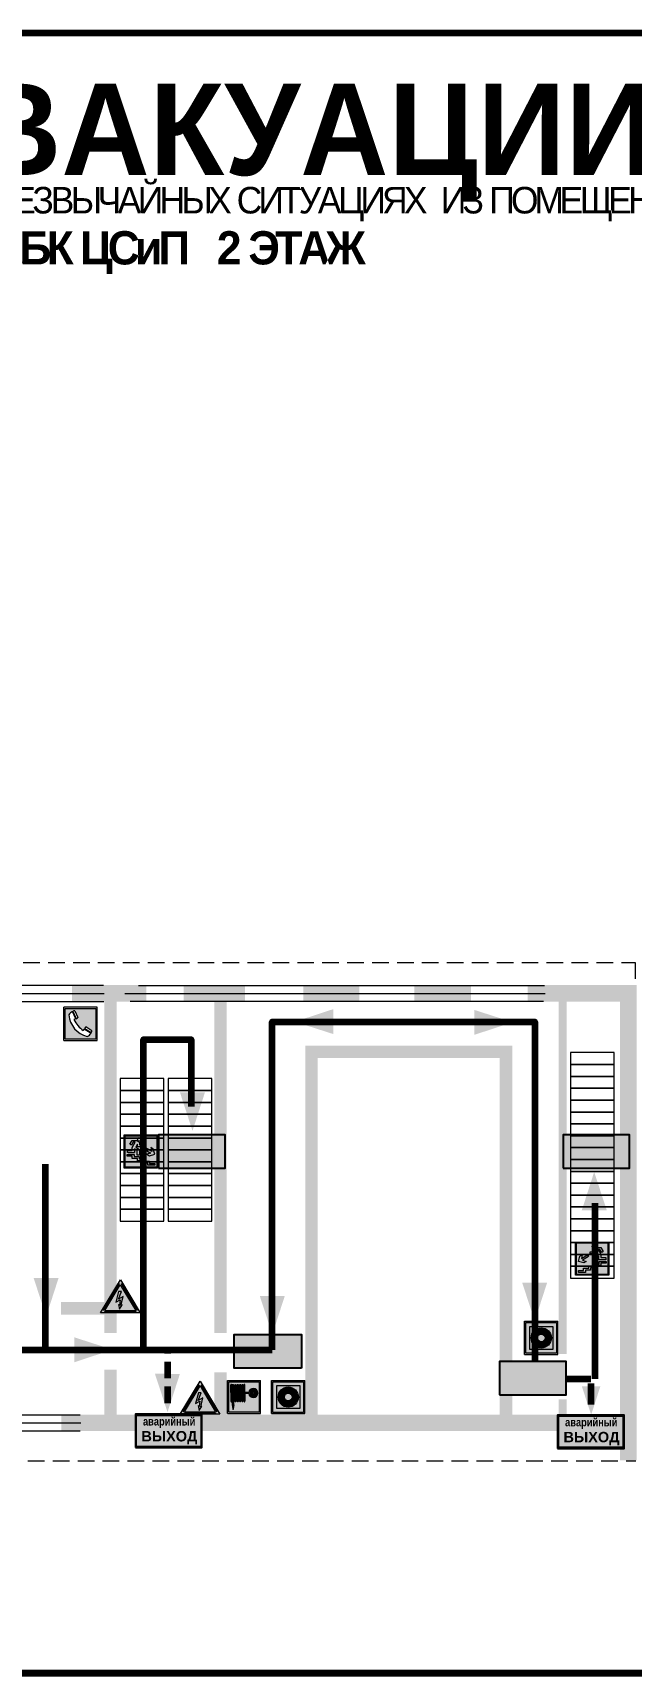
# Model space of a CAD drawing. Header units: millimetres. Extents: x 13114 to 67229, y 22859 to 38520.
# Drawn here: x 37991.9 to 38135.9, y 25874 to 26269 of the extents above; entities that cross this region are included whole.
import ezdxf

# ---------------------------------------------------------------- set-up
doc = ezdxf.new("R2010")
doc.units = ezdxf.units.MM
doc.linetypes.add('{ Wide Dash }', pattern=[12, 4, -2, 4, -2])
doc.layers.add('План_Штампы', color=7, linetype='Continuous')
doc.styles.add('обычный', font='arial.ttf')

# ---------------------------------------------------------------- blocks, each defined once
blk = doc.blocks.new('A$C41C009D9')
at = {"true_color": 0xffffff}
blk.add_hatch(color=7, dxfattribs=at).paths.add_polyline_path([(0, 8), (-16, 8), (-16, 0), (0, 0)])
h = blk.add_hatch(color=126)
h.dxf.hatch_style = 1
h.paths.add_polyline_path([(-15.8, 7.8), (-15.8, 0.2), (-0.2, 0.2), (-0.2, 7.8)])
at = {"color": 126}
for points in [[(-16, 0), (0, 0), (0, 8), (-16, 8)], [(-16, 0), (0, 0), (0, 8), (-16, 8)], [(-15.8, 7.8), (-0.2, 7.8), (-0.2, 0.2), (-15.8, 0.2)]]:
    blk.add_lwpolyline(points, close=True, dxfattribs=at)
at = {"color": 7, "true_color": 0xffffff, "insert": (-15.8, 7.3), "char_height": 2.5, "width": 15.5999, "attachment_point": 1, "style": 'обычный'}
blk.add_mtext('\\pi1.6133;{\\fArial|b1|i0|c204|p34;\\H0.8x;\\W0.8;аварийный\\H1.25x;\\W1;\\P\\pi1.2327;ВЫХОД}', dxfattribs=at)
blk = doc.blocks.new('A$C7B4425F7')
at = {"true_color": 0xffffff}
blk.add_hatch(color=7, dxfattribs=at).paths.add_polyline_path([(0, 0), (-16, 0), (-16, -8), (0, -8)])
h = blk.add_hatch(color=126)
h.paths.add_polyline_path([(-0.2, -0.2), (-15.8, -0.2), (-15.8, -7.8), (-0.2, -7.8)])
h.paths.add_polyline_path([(-11.76, -2.03), (-11.76, -3.66), (-11.17, -3.66, -0.568275), (-11.17, -6.18), (-12.58, -6.18), (-12.58, -2.03)], flags=16)
h.paths.add_polyline_path([(-13.33, -4.12, -0.495768), (-13.59, -6.18), (-15.03, -6.18), (-15.03, -2.03), (-13.59, -2.03, -0.487973)], flags=16)
h.paths.add_polyline_path([(-10.25, -2.03), (-9.48, -2.03), (-9.48, -6.18), (-10.25, -6.18)], flags=16)
h.paths.add_polyline_path([(-13.84, -3.69), (-14.24, -3.69), (-14.24, -3.03), (-13.9, -3.03, -0.692621)], flags=0)
h.paths.add_polyline_path([(-9.15, -2.03), (-8.4, -2.03), (-8.04, -3.07), (-7.68, -2.03), (-6.93, -2.03), (-7.64, -4.1), (-6.93, -6.18), (-7.68, -6.18), (-8.04, -5.14), (-8.4, -6.18), (-9.15, -6.18), (-8.44, -4.1)], flags=16)
h.paths.add_polyline_path([(-11.76, -4.46), (-11.42, -4.46, -0.692621), (-11.36, -5.12), (-11.76, -5.12)], flags=0)
h.paths.add_polyline_path([(-13.9, -5.2), (-14.24, -5.2), (-14.24, -4.55), (-13.84, -4.55, -0.708038)], flags=0)
edge = h.paths.add_edge_path(flags=16)
edge.add_ellipse((-5.51, -4.08), major_axis=(0, 2.05), ratio=0.586184, start_angle=0, end_angle=360)
edge = h.paths.add_edge_path(flags=0)
edge.add_ellipse((-5.51, -4.08), major_axis=(0, 1.14), ratio=0.454828, start_angle=0, end_angle=360)
h.paths.add_polyline_path([(-4.13, -4.96, 0.377264), (-3.48, -4.52, 0.0555), (-3.16, -2.03), (-1.66, -2.03), (-1.66, -4.96), (-0.96, -4.96), (-0.96, -7.01), (-1.75, -7.01), (-1.75, -6.18), (-3.3, -6.18), (-3.3, -7.02), (-4.13, -7.02)], flags=16)
h.paths.add_polyline_path([(-2.73, -2.91), (-2.28, -2.91), (-2.28, -4.96), (-3.05, -4.96, 0.079136)], flags=0)
at = {"color": 126}
blk.add_lwpolyline([(-16, -8), (0, -8), (0, 0), (-16, 0)], close=True, dxfattribs=at)
blk = doc.blocks.new('вниз')
at = {"lineweight": 0, "true_color": 0xffffff}
h = blk.add_hatch(color=7, dxfattribs=at)
h.dxf.hatch_style = 1
h.paths.add_polyline_path([(40994.51, -4472.22), (40986.51, -4472.22), (40986.51, -4480.22), (40994.51, -4480.22)])
h.paths.add_polyline_path([(40994.31, -4472.42), (40994.31, -4480.01), (40986.71, -4480.01), (40986.71, -4472.42)], flags=16)
h.paths.add_polyline_path([(40988.43, -4473.53), (40989.43, -4473.53), (40990.19, -4473.96), (40990.19, -4474.6), (40991, -4474.6), (40991, -4475.06), (40989.73, -4475.06), (40989.73, -4474.46), (40989.3, -4475.18), (40990.17, -4475.7), (40990.17, -4477.11), (40989.63, -4477.11), (40989.63, -4476.01), (40988.94, -4475.59), (40988.94, -4476.46), (40988.94, -4476.46), (40987.47, -4476.46), (40987.26, -4476.46), (40987.26, -4475.92), (40988.4, -4475.92), (40988.4, -4475.2), (40989.1, -4473.99), (40988.66, -4473.99), (40988.24, -4474.7), (40987.86, -4474.47), (40988.41, -4473.56)], flags=0)
h.paths.add_polyline_path([(40990.55, -4473.29, -1), (40989.69, -4473.29, -1)], flags=0)
h.paths.add_polyline_path([(40988.85, -4476.89), (40988.85, -4477.43), (40990.1, -4477.43), (40990.1, -4477.99), (40991.34, -4477.99), (40991.34, -4478.54), (40992.59, -4478.54), (40992.59, -4479.09), (40993.83, -4479.09), (40993.83, -4479.52), (40992.17, -4479.52), (40992.17, -4478.97), (40990.91, -4478.97), (40990.91, -4478.41), (40989.68, -4478.41), (40989.68, -4477.86), (40988.43, -4477.86), (40988.43, -4477.31), (40987.6, -4477.31), (40987.18, -4477.31), (40987.18, -4476.89)], flags=0)
h.paths.add_polyline_path([(40991.61, -4475.33), (40993.12, -4476.2), (40992.9, -4475.27), (40993.48, -4475.6), (40993.83, -4476.88), (40992.56, -4477.22), (40991.97, -4476.88), (40992.9, -4476.61), (40991.38, -4475.74), (40991.58, -4475.39)], flags=0)
h.paths.add_polyline_path([(40990.19, -4473.96), (40989.43, -4473.53), (40988.43, -4473.53), (40988.41, -4473.56), (40987.86, -4474.47), (40988.24, -4474.7), (40988.66, -4473.99), (40989.1, -4473.99), (40988.4, -4475.2), (40988.4, -4475.92), (40987.26, -4475.92), (40987.26, -4476.46), (40987.47, -4476.46), (40988.94, -4476.46), (40988.94, -4476.27), (40988.94, -4475.59), (40989.63, -4476.01), (40989.63, -4477.11), (40990.17, -4477.11), (40990.17, -4475.7), (40989.3, -4475.18), (40989.73, -4474.46), (40989.73, -4475.06), (40991, -4475.06), (40991, -4474.6), (40990.19, -4474.6)], flags=0)
h.paths.add_polyline_path([(40990.55, -4473.29, 1), (40989.69, -4473.29, 1)], flags=0)
h.paths.add_polyline_path([(40991.61, -4475.33), (40991.58, -4475.39), (40991.38, -4475.74), (40992.9, -4476.61), (40991.97, -4476.88), (40992.56, -4477.22), (40993.83, -4476.88), (40993.48, -4475.6), (40992.9, -4475.27), (40993.12, -4476.2)], flags=0)
h.paths.add_polyline_path([(40990.1, -4477.43), (40988.85, -4477.43), (40988.85, -4476.89), (40987.18, -4476.89), (40987.18, -4477.31), (40987.6, -4477.31), (40988.43, -4477.31), (40988.43, -4477.86), (40989.68, -4477.86), (40989.68, -4478.41), (40990.91, -4478.41), (40990.91, -4478.97), (40992.17, -4478.97), (40992.17, -4479.52), (40993.83, -4479.52), (40993.83, -4479.09), (40992.59, -4479.09), (40992.59, -4478.54), (40991.34, -4478.54), (40991.34, -4477.99), (40990.1, -4477.99)], flags=0)
at = {"lineweight": 0}
h = blk.add_hatch(color=126, dxfattribs=at)
h.dxf.hatch_style = 1
h.paths.add_polyline_path([(40994.31, -4472.42), (40986.71, -4472.42), (40986.71, -4480.01), (40994.31, -4480.01)])
h.paths.add_polyline_path([(40988.43, -4473.53), (40989.43, -4473.53), (40990.19, -4473.96), (40990.19, -4474.6), (40991, -4474.6), (40991, -4475.06), (40989.73, -4475.06), (40989.73, -4474.46), (40989.3, -4475.18), (40990.17, -4475.7), (40990.17, -4477.11), (40989.63, -4477.11), (40989.63, -4476.01), (40988.94, -4475.59), (40988.94, -4476.46), (40988.94, -4476.46), (40987.47, -4476.46), (40987.26, -4476.46), (40987.26, -4475.92), (40988.4, -4475.92), (40988.4, -4475.2), (40989.1, -4473.99), (40988.66, -4473.99), (40988.24, -4474.7), (40987.86, -4474.47), (40988.41, -4473.56)], flags=16)
h.paths.add_polyline_path([(40990.55, -4473.29, -1), (40989.69, -4473.29, -1)], flags=16)
h.paths.add_polyline_path([(40988.85, -4476.89), (40988.85, -4477.43), (40990.1, -4477.43), (40990.1, -4477.99), (40991.34, -4477.99), (40991.34, -4478.54), (40992.59, -4478.54), (40992.59, -4479.09), (40993.83, -4479.09), (40993.83, -4479.52), (40992.17, -4479.52), (40992.17, -4478.97), (40990.91, -4478.97), (40990.91, -4478.41), (40989.68, -4478.41), (40989.68, -4477.86), (40988.43, -4477.86), (40988.43, -4477.31), (40987.6, -4477.31), (40987.18, -4477.31), (40987.18, -4476.89)], flags=16)
h.paths.add_polyline_path([(40991.61, -4475.33), (40993.12, -4476.2), (40992.9, -4475.27), (40993.48, -4475.6), (40993.83, -4476.88), (40992.56, -4477.22), (40991.97, -4476.88), (40992.9, -4476.61), (40991.38, -4475.74), (40991.58, -4475.39)], flags=16)
at = {"lineweight": 0, "true_color": 0xffffff}
h = blk.add_hatch(color=7, dxfattribs=at)
h.dxf.hatch_style = 1
h.paths.add_polyline_path([(40989.73, -4474.46), (40989.73, -4475.06), (40991, -4475.06), (40991, -4474.6), (40990.19, -4474.6), (40990.19, -4473.96), (40989.43, -4473.53), (40988.43, -4473.53), (40988.41, -4473.56), (40987.86, -4474.47), (40988.24, -4474.7), (40988.66, -4473.99), (40989.1, -4473.99), (40988.4, -4475.2), (40988.4, -4475.92), (40987.26, -4475.92), (40987.26, -4476.46), (40987.47, -4476.46), (40988.94, -4476.46), (40988.94, -4475.59), (40989.63, -4476.01), (40989.63, -4477.11), (40990.17, -4477.11), (40990.17, -4475.7), (40989.3, -4475.18)])
h.paths.add_polyline_path([(40989.69, -4473.29, 1), (40990.55, -4473.29, 1)])
h.paths.add_polyline_path([(40991.61, -4475.33), (40991.58, -4475.39), (40991.38, -4475.74), (40992.9, -4476.61), (40991.97, -4476.88), (40992.56, -4477.22), (40993.83, -4476.88), (40993.48, -4475.6), (40992.9, -4475.27), (40993.12, -4476.2)])
h.paths.add_polyline_path([(40990.1, -4477.43), (40988.85, -4477.43), (40988.85, -4476.89), (40987.18, -4476.89), (40987.18, -4477.31), (40987.6, -4477.31), (40988.43, -4477.31), (40988.43, -4477.86), (40989.68, -4477.86), (40989.68, -4478.41), (40990.91, -4478.41), (40990.91, -4478.97), (40992.17, -4478.97), (40992.17, -4479.52), (40993.83, -4479.52), (40993.83, -4479.09), (40992.59, -4479.09), (40992.59, -4478.54), (40991.34, -4478.54), (40991.34, -4477.99), (40990.1, -4477.99)])
at = {"color": 126, "lineweight": 0}
for points in [[(40986.51, -4472.22), (40994.51, -4472.22), (40994.51, -4480.22), (40986.51, -4480.22)], [(40986.71, -4472.42), (40994.31, -4472.42), (40994.31, -4480.01), (40986.71, -4480.01)]]:
    blk.add_lwpolyline(points, close=True, dxfattribs=at)
for points in [[(40987.47, -4476.46), (40987.26, -4476.46), (40987.26, -4475.92), (40988.4, -4475.92), (40988.4, -4475.2), (40989.1, -4473.99), (40988.66, -4473.99), (40988.24, -4474.7), (40987.86, -4474.47), (40988.41, -4473.56), (40988.43, -4473.53), (40989.43, -4473.53), (40990.19, -4473.96), (40990.19, -4474.6), (40991, -4474.6), (40991, -4475.06), (40989.73, -4475.06), (40989.73, -4474.46), (40989.3, -4475.18), (40990.17, -4475.7), (40990.17, -4477.11), (40989.63, -4477.11), (40989.63, -4476.01), (40988.94, -4475.59), (40988.94, -4476.46)], [(40991.58, -4475.39), (40991.38, -4475.74), (40992.9, -4476.61), (40991.97, -4476.88), (40992.56, -4477.22), (40993.83, -4476.88), (40993.48, -4475.6), (40992.9, -4475.27), (40993.12, -4476.2), (40991.61, -4475.33), (40991.58, -4475.39)], [(40987.6, -4477.31), (40987.18, -4477.31), (40987.18, -4476.89), (40988.85, -4476.89), (40988.85, -4477.43), (40990.1, -4477.43), (40990.1, -4477.99), (40991.34, -4477.99), (40991.34, -4478.54), (40992.59, -4478.54), (40992.59, -4479.09), (40993.83, -4479.09), (40993.83, -4479.52), (40992.17, -4479.52), (40992.17, -4478.97), (40990.91, -4478.97), (40990.91, -4478.41), (40989.68, -4478.41), (40989.68, -4477.86), (40988.43, -4477.86), (40988.43, -4477.31), (40987.6, -4477.31)], [(40987.47, -4476.46), (40988.94, -4476.46), (40988.94, -4476.27)]]:
    blk.add_lwpolyline(points, dxfattribs=at)
blk.add_circle((40990.12, -4473.29), 0.432, dxfattribs=at)
blk = doc.blocks.new('вниз 3')
at = {"lineweight": 0, "true_color": 0xffffff}
h = blk.add_hatch(color=7, dxfattribs=at)
h.dxf.hatch_style = 1
h.paths.add_polyline_path([(40997.5, -4475.69), (40997.25, -4475.28), (40995.76, -4476.15), (40995.97, -4475.23), (40995.39, -4475.56), (40995.05, -4476.83), (40996.33, -4477.17), (40996.91, -4476.83), (40996, -4476.55)], flags=0)
h.paths.add_polyline_path([(40999.81, -4473.95), (41000.22, -4473.95), (41000.64, -4474.67), (41001.03, -4474.43), (41000.46, -4473.49), (41000.42, -4473.49), (40999.43, -4473.49), (40998.68, -4473.92), (40998.68, -4474.57), (40997.88, -4474.57), (40997.88, -4475), (40999.14, -4475), (40999.14, -4474.43), (40999.14, -4474.38), (40999.59, -4475.15), (40998.72, -4475.67), (40998.72, -4477.06), (40999.24, -4477.06), (40999.24, -4475.96), (40999.95, -4475.56), (40999.95, -4476.43), (41001.61, -4476.43), (41001.61, -4475.88), (41000.47, -4475.88), (41000.47, -4475.12)], flags=0)
h.paths.add_polyline_path([(40999.2, -4473.24, 1), (40998.35, -4473.24, 1)], flags=0)
h.paths.add_polyline_path([(41000.46, -4477.26), (41001.69, -4477.26), (41001.69, -4476.84), (41000.03, -4476.84), (41000.03, -4477.39), (40998.78, -4477.39), (40998.78, -4477.95), (40997.53, -4477.95), (40997.53, -4478.5), (40996.29, -4478.5), (40996.29, -4479.06), (40995.05, -4479.06), (40995.05, -4479.48), (40995.29, -4479.48), (40996.72, -4479.48), (40996.72, -4478.92), (40997.97, -4478.92), (40997.97, -4478.36), (40999.2, -4478.36), (40999.2, -4477.81), (41000.46, -4477.81)], flags=0)
h.paths.add_polyline_path([(41002.37, -4472.17), (40994.37, -4472.17), (40994.37, -4480.17), (41002.37, -4480.17)])
h.paths.add_polyline_path([(41002.16, -4479.96), (40994.57, -4479.96), (40994.57, -4472.37), (41002.16, -4472.37)], flags=16)
h.paths.add_polyline_path([(41001.61, -4475.88), (41001.61, -4476.43), (40999.95, -4476.43), (40999.95, -4475.56), (40999.24, -4475.96), (40999.24, -4477.06), (40998.72, -4477.06), (40998.72, -4475.67), (40999.59, -4475.15), (40999.14, -4474.38), (40999.14, -4474.43), (40999.14, -4475), (40997.88, -4475), (40997.88, -4474.57), (40998.68, -4474.57), (40998.68, -4473.92), (40999.43, -4473.49), (41000.42, -4473.49), (41000.46, -4473.49), (41001.03, -4474.43), (41000.64, -4474.67), (41000.22, -4473.95), (40999.81, -4473.95), (41000.47, -4475.12), (41000.47, -4475.88)], flags=0)
h.paths.add_polyline_path([(41001.69, -4476.84), (41001.69, -4477.26), (41000.46, -4477.26), (41000.46, -4477.81), (40999.2, -4477.81), (40999.2, -4478.36), (40997.97, -4478.36), (40997.97, -4478.92), (40996.72, -4478.92), (40996.72, -4479.48), (40995.05, -4479.48), (40995.05, -4479.06), (40996.29, -4479.06), (40996.29, -4478.5), (40997.53, -4478.5), (40997.53, -4477.95), (40998.78, -4477.95), (40998.78, -4477.39), (41000.03, -4477.39), (41000.03, -4476.84)], flags=0)
h.paths.add_polyline_path([(40998.35, -4473.24, -1), (40999.2, -4473.24, -1)], flags=0)
h.paths.add_polyline_path([(40997.5, -4475.69), (40996, -4476.55), (40996.91, -4476.83), (40996.33, -4477.17), (40995.05, -4476.83), (40995.39, -4475.56), (40995.97, -4475.23), (40995.76, -4476.15), (40997.25, -4475.28)], flags=0)
at = {"lineweight": 0}
h = blk.add_hatch(color=126, dxfattribs=at)
h.dxf.hatch_style = 1
h.paths.add_polyline_path([(41002.16, -4472.37), (40994.57, -4472.37), (40994.57, -4479.96), (41002.16, -4479.96)])
h.paths.add_polyline_path([(40995.97, -4475.23), (40995.76, -4476.15), (40997.25, -4475.28), (40997.5, -4475.69), (40996, -4476.55), (40996.91, -4476.83), (40996.33, -4477.17), (40995.05, -4476.83), (40995.39, -4475.56)], flags=16)
h.paths.add_polyline_path([(40997.88, -4474.57), (40998.68, -4474.57), (40998.68, -4473.92), (40999.43, -4473.49), (41000.42, -4473.49), (41000.46, -4473.49), (41001.03, -4474.43), (41000.64, -4474.67), (41000.22, -4473.95), (40999.81, -4473.95), (41000.47, -4475.12), (41000.47, -4475.88), (41001.61, -4475.88), (41001.61, -4476.43), (40999.95, -4476.43), (40999.95, -4475.56), (40999.24, -4475.96), (40999.24, -4477.06), (40998.72, -4477.06), (40998.72, -4475.67), (40999.59, -4475.15), (40999.14, -4474.38), (40999.14, -4474.43), (40999.14, -4475), (40997.88, -4475)], flags=16)
h.paths.add_polyline_path([(40998.35, -4473.24, -1), (40999.2, -4473.24, -1)], flags=16)
h.paths.add_polyline_path([(40997.53, -4477.95), (40998.78, -4477.95), (40998.78, -4477.39), (41000.03, -4477.39), (41000.03, -4476.84), (41001.69, -4476.84), (41001.69, -4477.26), (41000.46, -4477.26), (41000.46, -4477.81), (40999.2, -4477.81), (40999.2, -4478.36), (40997.97, -4478.36), (40997.97, -4478.92), (40996.72, -4478.92), (40996.72, -4479.48), (40995.05, -4479.48), (40995.05, -4479.06), (40996.29, -4479.06), (40996.29, -4478.5), (40997.53, -4478.5)], flags=16)
at = {"lineweight": 0, "true_color": 0xffffff}
h = blk.add_hatch(color=7, dxfattribs=at)
h.dxf.hatch_style = 1
h.paths.add_polyline_path([(40999.2, -4473.24, 1), (40998.35, -4473.24, 1)])
h.paths.add_polyline_path([(40999.81, -4473.95), (41000.22, -4473.95), (41000.64, -4474.67), (41001.03, -4474.43), (41000.46, -4473.49), (41000.42, -4473.49), (40999.43, -4473.49), (40998.68, -4473.92), (40998.68, -4474.57), (40997.88, -4474.57), (40997.88, -4475), (40999.14, -4475), (40999.14, -4474.43), (40999.14, -4474.38), (40999.59, -4475.15), (40998.72, -4475.67), (40998.72, -4477.06), (40999.24, -4477.06), (40999.24, -4475.96), (40999.95, -4475.56), (40999.95, -4476.43), (41001.61, -4476.43), (41001.61, -4475.88), (41000.47, -4475.88), (41000.47, -4475.12)])
h.paths.add_polyline_path([(40999.2, -4477.81), (41000.46, -4477.81), (41000.46, -4477.26), (41001.69, -4477.26), (41001.69, -4476.84), (41000.03, -4476.84), (41000.03, -4477.39), (40998.78, -4477.39), (40998.78, -4477.95), (40997.53, -4477.95), (40997.53, -4478.5), (40996.29, -4478.5), (40996.29, -4479.06), (40995.05, -4479.06), (40995.05, -4479.48), (40995.29, -4479.48), (40996.72, -4479.48), (40996.72, -4478.92), (40997.97, -4478.92), (40997.97, -4478.36), (40999.2, -4478.36)])
h.paths.add_polyline_path([(40997.5, -4475.69), (40997.25, -4475.28), (40995.76, -4476.15), (40995.97, -4475.23), (40995.39, -4475.56), (40995.05, -4476.83), (40996.33, -4477.17), (40996.91, -4476.83), (40996, -4476.55)])
at = {"color": 126, "lineweight": 0}
for points in [[(40994.37, -4472.17), (41002.37, -4472.17), (41002.37, -4480.17), (40994.37, -4480.17)], [(40994.57, -4472.37), (41002.16, -4472.37), (41002.16, -4479.96), (40994.57, -4479.96)]]:
    blk.add_lwpolyline(points, close=True, dxfattribs=at)
for points in [[(40995.05, -4476.83), (40995.39, -4475.56), (40995.97, -4475.23), (40995.76, -4476.15), (40997.25, -4475.28), (40997.5, -4475.69), (40996, -4476.55), (40996.91, -4476.83), (40996.33, -4477.17), (40995.05, -4476.83)], [(40999.14, -4474.43), (40999.14, -4475), (40997.88, -4475), (40997.88, -4474.57), (40998.68, -4474.57), (40998.68, -4473.92), (40999.43, -4473.49), (41000.42, -4473.49), (41000.46, -4473.49), (41001.03, -4474.43), (41000.64, -4474.67), (41000.22, -4473.95), (40999.81, -4473.95), (41000.47, -4475.12), (41000.47, -4475.88), (41001.61, -4475.88), (41001.61, -4476.43), (40999.95, -4476.43), (40999.95, -4475.56), (40999.24, -4475.96), (40999.24, -4477.06), (40998.72, -4477.06), (40998.72, -4475.67), (40999.59, -4475.15), (40999.14, -4474.38), (40999.14, -4474.43)], [(40995.29, -4479.48), (40995.05, -4479.48), (40995.05, -4479.06), (40996.29, -4479.06), (40996.29, -4478.5), (40997.53, -4478.5), (40997.53, -4477.95), (40998.78, -4477.95), (40998.78, -4477.39), (41000.03, -4477.39), (41000.03, -4476.84), (41001.69, -4476.84), (41001.69, -4477.26), (41000.46, -4477.26), (41000.46, -4477.81), (40999.2, -4477.81), (40999.2, -4478.36), (40997.97, -4478.36), (40997.97, -4478.92), (40996.72, -4478.92), (40996.72, -4479.48), (40995.05, -4479.48)]]:
    blk.add_lwpolyline(points, dxfattribs=at)
blk.add_circle((40998.77, -4473.24), 0.426, dxfattribs=at)
blk = doc.blocks.new('A$C32E8229D')
at = {"true_color": 0xffffff}
blk.add_hatch(color=7, dxfattribs=at).paths.add_polyline_path([(0, 0), (0, -8), (16, -8), (16, 0)])
h = blk.add_hatch(color=126)
h.paths.add_polyline_path([(0.2, -0.2), (15.8, -0.2), (15.8, -7.8), (0.2, -7.8)])
h.paths.add_polyline_path([(13.49, -2.05), (12.08, -2.05), (11.37, -2.63, 0.162397), (11.29, -2.84), (11.29, -3.63), (10.35, -3.63), (10.35, -4.05), (11.68, -4.05), (11.68, -3.48), (12.26, -4.28), (11.29, -5.1), (11.29, -6.78), (11.85, -6.78), (11.85, -5.44), (12.8, -4.64), (12.8, -5.94), (14.46, -5.94), (14.46, -5.39), (13.45, -5.39), (13.45, -3.97), (12.46, -2.59), (13.15, -2.59), (13.69, -3.34), (14.18, -3)], flags=16)
h.paths.add_polyline_path([(10.74, -1.82, 1), (11.8, -1.82, 1)], flags=16)
h.paths.add_polyline_path([(9.39, -3.59), (5.99, -3.59), (6.56, -3.03), (5.91, -3.03), (5.1, -3.83), (5.91, -4.64), (6.56, -4.64), (5.99, -4.09), (9.39, -4.09)], flags=16)
h.paths.add_polyline_path([(4.29, -1.08), (1.72, -1.08), (1.72, -6.6), (4.29, -6.6)], flags=16)
at = {"color": 126}
blk.add_lwpolyline([(16, -8), (0, -8), (0, 0), (16, 0)], close=True, dxfattribs=at)
blk = doc.blocks.new('A$C54414219')
at = {"true_color": 0xffffff}
h = blk.add_hatch(color=7, dxfattribs=at)
h.paths.add_polyline_path([(2.39, -9.45), (2.39, -18.3), (11.23, -18.3), (11.23, -9.45)], flags=0)
h.paths.add_polyline_path([(10.71, -13.87, -1), (2.92, -13.87, -1)], flags=0)
h.paths.add_polyline_path([(8.3, -13.87, -1), (5.33, -13.87, -1)], flags=0)
h.paths.add_polyline_path([(0.41, -7.47), (0.41, -20.27), (13.21, -20.27), (13.21, -7.47)])
h.paths.add_polyline_path([(0.92, -19.77), (12.71, -19.77), (12.71, -7.98), (0.92, -7.98)], flags=16)
h.paths.add_polyline_path([(11.23, -9.45), (11.23, -18.3), (2.39, -18.3), (2.39, -9.45)], flags=0)
at = {"lineweight": 5}
h = blk.add_hatch(color=242, dxfattribs=at)
h.paths.add_polyline_path([(12.71, -7.98), (0.92, -7.98), (0.92, -19.77), (12.71, -19.77)])
h.paths.add_polyline_path([(11.23, -18.3), (2.39, -18.3), (2.39, -9.45), (11.23, -9.45)], flags=16)
h.paths.add_polyline_path([(10.71, -13.87, -1), (2.92, -13.87, -1)], flags=0)
h.paths.add_polyline_path([(8.3, -13.87, -1), (5.33, -13.87, -1)], flags=0)
at = {"true_color": 0xffffff}
h = blk.add_hatch(color=7, dxfattribs=at)
h.paths.add_polyline_path([(2.39, -9.45), (2.39, -18.3), (11.23, -18.3), (11.23, -9.45)])
h.paths.add_polyline_path([(10.71, -13.87, -1), (2.92, -13.87, -1)], flags=16)
h.paths.add_polyline_path([(8.3, -13.87, -1), (5.33, -13.87, -1)], flags=0)
at = {"lineweight": 5}
h = blk.add_hatch(color=242, dxfattribs=at)
h.paths.add_polyline_path([(2.92, -13.87, 1), (10.71, -13.87, 1)])
h.paths.add_polyline_path([(8.3, -13.87, -1), (5.33, -13.87, -1)], flags=16)
at = {"color": 242, "lineweight": 5}
for p, q in [((0.41, -20.27), (0.41, -7.47)), ((0.41, -7.47), (13.21, -7.47)), ((0.41, -7.47), (13.21, -7.47)), ((13.21, -20.27), (13.21, -7.47)), ((0.41, -20.27), (13.21, -20.27))]:
    blk.add_line(p, q, dxfattribs=at)
for points in [[(0.92, -7.98), (12.71, -7.98), (12.71, -19.77), (0.92, -19.77)], [(2.39, -9.45), (11.23, -9.45), (11.23, -18.3), (2.39, -18.3)]]:
    blk.add_lwpolyline(points, close=True, dxfattribs=at)
for radius in [3.89, 1.49]:
    blk.add_circle((6.81, -13.87), radius, dxfattribs=at)
blk = doc.blocks.new('A$C37112FD5')
at = {"true_color": 0xf5f5ff}
h = blk.add_hatch(color=7, dxfattribs=at)
h.dxf.hatch_style = 1
h.paths.add_polyline_path([(12.8, -7.4), (0, -7.4), (0, -20.2), (12.8, -20.2)])
h.paths.add_polyline_path([(12.29, -7.91), (12.29, -19.69), (0.51, -19.69), (0.51, -7.91)], flags=16)
h.paths.add_polyline_path([(4.98, -9.04, -0.42597), (5.17, -9.22), (5.17, -12.25), (5.17, -15.29, -0.432244), (4.98, -15.47), (4.83, -15.47, -0.42597), (4.64, -15.29), (4.64, -12.25), (4.64, -9.22, -0.432244), (4.83, -9.04)], flags=0)
h.paths.add_polyline_path([(4.28, -9.22), (4.28, -12.25), (4.28, -15.29, -0.432244), (4.09, -15.47), (3.94, -15.47, -0.42597), (3.75, -15.29), (3.75, -12.25), (3.75, -9.22, -0.432244), (3.94, -9.04), (4.09, -9.04, -0.42597)], flags=0)
h.paths.add_polyline_path([(5.72, -9.04), (5.87, -9.04, -0.42597), (6.06, -9.22), (6.06, -12.25), (6.06, -15.29, -0.432244), (5.87, -15.47), (5.72, -15.47, -0.42597), (5.53, -15.29), (5.53, -12.25), (5.53, -9.22, -0.432244)], flags=0)
h.paths.add_polyline_path([(6.42, -8.9), (6.5, -8.9, -0.42597), (6.69, -9.08), (6.69, -12.03), (8.21, -12.03, -15.824349), (8.21, -12.47), (6.69, -12.47), (6.69, -15.42, -0.432244), (6.5, -15.6), (6.42, -15.6)], flags=0)
h.paths.add_polyline_path([(3.39, -9.22), (3.39, -12.25), (3.39, -15.29, -0.432244), (3.2, -15.47), (3.05, -15.47, -0.42597), (2.85, -15.29), (2.85, -12.25), (2.85, -9.22, -0.432244), (3.05, -9.04), (3.2, -9.04, -0.42597)], flags=0)
h.paths.add_polyline_path([(2.5, -9.22), (2.5, -16.71), (1.96, -16.71), (1.96, -9.22, -0.432244), (2.15, -9.04), (2.31, -9.04, -0.42597)], flags=0)
h.paths.add_polyline_path([(1.61, -8.9), (1.61, -15.6), (1.57, -15.6, -0.42597), (1.37, -15.42), (1.37, -12.03), (1.37, -9.09, -0.432244), (1.57, -8.9)], flags=0)
h.paths.add_polyline_path([(9.76, -10.81), (9.76, -12.03), (8.49, -12.03, -0.336371)], flags=0)
h.paths.add_polyline_path([(8.49, -12.47), (9.76, -12.47), (9.76, -13.7, -0.336371)], flags=0)
h.paths.add_polyline_path([(10.11, -10.81, -0.336371), (11.38, -12.03), (10.11, -12.03)], flags=0)
h.paths.add_polyline_path([(10.11, -12.47), (11.38, -12.47, -0.336371), (10.11, -13.7)], flags=0)
h.paths.add_polyline_path([(2.5, -16.84), (2.5, -17.05), (1.97, -17.05), (1.97, -16.84)], flags=0)
h.paths.add_polyline_path([(2.5, -17.24, -0.033778), (2.24, -18.6, -0.033778), (1.97, -17.24)], flags=0)
h = blk.add_hatch(color=242)
h.dxf.hatch_style = 1
h.paths.add_polyline_path([(12.29, -7.91), (0.51, -7.91), (0.51, -19.69), (12.29, -19.69)])
h.paths.add_polyline_path([(6.42, -15.6), (6.42, -8.9), (6.5, -8.9, -0.42597), (6.69, -9.08), (6.69, -12.03), (8.21, -12.03, -15.824349), (8.21, -12.47), (6.69, -12.47), (6.69, -15.42, -0.432244), (6.5, -15.6)], flags=16)
h.paths.add_polyline_path([(5.87, -15.47), (5.72, -15.47, -0.42597), (5.53, -15.29), (5.53, -12.25), (5.53, -9.22, -0.432244), (5.72, -9.04), (5.87, -9.04, -0.42597), (6.06, -9.22), (6.06, -12.25), (6.06, -15.29, -0.432244)], flags=16)
h.paths.add_polyline_path([(4.98, -15.47), (4.83, -15.47, -0.42597), (4.64, -15.29), (4.64, -12.25), (4.64, -9.22, -0.432244), (4.83, -9.04), (4.98, -9.04, -0.42597), (5.17, -9.22), (5.17, -12.25), (5.17, -15.29, -0.432244)], flags=16)
h.paths.add_polyline_path([(4.09, -15.47), (3.94, -15.47, -0.42597), (3.75, -15.29), (3.75, -12.25), (3.75, -9.22, -0.432244), (3.94, -9.04), (4.09, -9.04, -0.42597), (4.28, -9.22), (4.28, -12.25), (4.28, -15.29, -0.432244)], flags=16)
h.paths.add_polyline_path([(3.2, -15.47), (3.05, -15.47, -0.42597), (2.85, -15.29), (2.85, -12.25), (2.85, -9.22, -0.432244), (3.05, -9.04), (3.2, -9.04, -0.42597), (3.39, -9.22), (3.39, -12.25), (3.39, -15.29, -0.432244)], flags=16)
h.paths.add_polyline_path([(2.5, -17.05), (1.97, -17.05), (1.97, -16.84), (2.5, -16.84)], flags=16)
h.paths.add_polyline_path([(2.5, -17.24, -0.033778), (2.24, -18.6, -0.033778), (1.97, -17.24)], flags=16)
h.paths.add_polyline_path([(2.5, -16.71), (1.96, -16.71), (1.96, -9.22, -0.432244), (2.15, -9.04), (2.31, -9.04, -0.42597), (2.5, -9.22)], flags=16)
h.paths.add_polyline_path([(1.61, -15.6), (1.57, -15.6, -0.42597), (1.37, -15.42), (1.37, -12.03), (1.37, -9.09, -0.432244), (1.57, -8.9), (1.61, -8.9)], flags=16)
h.paths.add_polyline_path([(8.49, -12.47), (9.76, -12.47), (9.76, -13.7, -0.336371)], flags=0)
h.paths.add_polyline_path([(10.11, -13.7), (10.11, -12.47), (11.38, -12.47, -0.336371)], flags=0)
h.paths.add_polyline_path([(8.49, -12.03, -0.336371), (9.76, -10.81), (9.76, -12.03)], flags=0)
h.paths.add_polyline_path([(10.11, -12.03), (10.11, -10.81, -0.336371), (11.38, -12.03)], flags=0)
h = blk.add_hatch(color=7, dxfattribs=at)
h.dxf.hatch_style = 1
h.paths.add_polyline_path([(1.61, -8.9), (1.57, -8.9, 0.432244), (1.37, -9.09), (1.37, -12.03), (1.37, -15.42, 0.42597), (1.57, -15.6), (1.61, -15.6)])
h.paths.add_polyline_path([(2.5, -9.22, 0.42597), (2.31, -9.04), (2.15, -9.04, 0.432244), (1.96, -9.22), (1.96, -16.71), (2.5, -16.71)])
h.paths.add_polyline_path([(2.5, -16.84), (1.97, -16.84), (1.97, -17.05), (2.5, -17.05)])
h.paths.add_polyline_path([(2.5, -17.24), (1.97, -17.24, 0.033778), (2.24, -18.6, 0.033778)])
h.paths.add_polyline_path([(3.39, -12.25), (3.39, -9.22, 0.42597), (3.2, -9.04), (3.05, -9.04, 0.432244), (2.85, -9.22), (2.85, -12.25), (2.85, -15.29, 0.42597), (3.05, -15.47), (3.2, -15.47, 0.432244), (3.39, -15.29)])
h.paths.add_polyline_path([(4.28, -12.25), (4.28, -9.22, 0.42597), (4.09, -9.04), (3.94, -9.04, 0.432244), (3.75, -9.22), (3.75, -12.25), (3.75, -15.29, 0.42597), (3.94, -15.47), (4.09, -15.47, 0.432244), (4.28, -15.29)])
h.paths.add_polyline_path([(5.17, -12.25), (5.17, -9.22, 0.42597), (4.98, -9.04), (4.83, -9.04, 0.432244), (4.64, -9.22), (4.64, -12.25), (4.64, -15.29, 0.42597), (4.83, -15.47), (4.98, -15.47, 0.432244), (5.17, -15.29)])
h.paths.add_polyline_path([(6.06, -12.25), (6.06, -9.22, 0.42597), (5.87, -9.04), (5.72, -9.04, 0.432244), (5.53, -9.22), (5.53, -12.25), (5.53, -15.29, 0.42597), (5.72, -15.47), (5.87, -15.47, 0.432244), (6.06, -15.29)])
h.paths.add_polyline_path([(6.69, -12.47), (8.21, -12.47, 15.824349), (8.21, -12.03), (6.69, -12.03), (6.69, -9.08, 0.42597), (6.5, -8.9), (6.42, -8.9), (6.42, -15.6), (6.5, -15.6, 0.432244), (6.69, -15.42)])
h.paths.add_polyline_path([(8.49, -12.47), (9.76, -12.47), (9.76, -13.7, -0.336371)], flags=16)
h.paths.add_polyline_path([(8.49, -12.03, -0.336371), (9.76, -10.81), (9.76, -12.03)], flags=16)
h.paths.add_polyline_path([(10.11, -12.47), (11.38, -12.47, -0.336371), (10.11, -13.7)], flags=16)
h.paths.add_polyline_path([(10.11, -12.03), (10.11, -10.81, -0.336371), (11.38, -12.03)], flags=16)
h = blk.add_hatch(color=242)
h.dxf.hatch_style = 1
h.paths.add_polyline_path([(9.76, -10.81, 0.336371), (8.49, -12.03), (9.76, -12.03)])
h.paths.add_polyline_path([(10.11, -10.81), (10.11, -12.03), (11.38, -12.03, 0.336371)])
h.paths.add_polyline_path([(11.38, -12.47), (10.11, -12.47), (10.11, -13.7, 0.336371)])
h.paths.add_polyline_path([(9.76, -12.47), (8.49, -12.47, 0.336371), (9.76, -13.7)])
at = {"color": 242, "lineweight": 5}
for p, q in [((0, -20.2), (0, -7.4)), ((0, -7.4), (12.8, -7.4)), ((1.37, -12.03), (1.37, -9.08)), ((1.37, -12.03), (1.37, -15.42)), ((1.57, -8.9), (1.61, -8.9)), ((1.61, -8.9), (1.61, -15.6)), ((1.96, -16.71), (1.96, -9.22)), ((2.15, -9.04), (2.31, -9.04)), ((2.5, -16.71), (2.5, -9.22)), ((2.85, -12.25), (2.85, -9.22)), ((2.85, -12.25), (2.85, -15.29)), ((3.05, -9.04), (3.2, -9.04)), ((3.39, -12.25), (3.39, -9.22)), ((3.39, -12.25), (3.39, -15.29)), ((3.75, -12.25), (3.75, -9.22)), ((3.75, -12.25), (3.75, -15.29)), ((3.94, -9.04), (4.09, -9.04)), ((4.28, -12.25), (4.28, -9.22)), ((4.28, -12.25), (4.28, -15.29)), ((4.64, -12.25), (4.64, -9.22)), ((4.64, -12.25), (4.64, -15.29)), ((4.83, -9.04), (4.98, -9.04)), ((5.17, -12.25), (5.17, -9.22)), ((5.17, -12.25), (5.17, -15.29)), ((5.53, -12.25), (5.53, -9.22)), ((5.53, -12.25), (5.53, -15.29)), ((5.72, -9.04), (5.87, -9.04)), ((6.06, -12.25), (6.06, -9.22)), ((6.06, -12.25), (6.06, -15.29)), ((6.42, -8.9), (6.42, -15.6)), ((6.5, -8.9), (6.42, -8.9)), ((6.69, -12.03), (6.69, -9.08)), ((8.21, -12.03), (6.69, -12.03)), ((8.21, -12.47), (6.69, -12.47)), ((6.69, -12.47), (6.69, -15.42)), ((9.76, -12.03), (8.49, -12.03)), ((9.76, -12.47), (8.49, -12.47)), ((9.76, -10.81), (9.76, -12.03)), ((9.76, -12.47), (9.76, -13.7)), ((10.11, -10.81), (10.11, -12.03)), ((11.38, -12.03), (10.11, -12.03)), ((11.38, -12.47), (10.11, -12.47)), ((10.11, -12.47), (10.11, -13.7)), ((12.8, -20.2), (12.8, -7.4)), ((1.57, -15.6), (1.61, -15.6)), ((1.96, -16.71), (2.5, -16.71)), ((1.97, -16.84), (2.5, -16.84)), ((1.97, -17.05), (1.97, -16.84)), ((2.5, -17.05), (1.97, -17.05)), ((1.97, -17.24), (2.5, -17.24)), ((2.5, -16.84), (2.5, -17.05)), ((3.05, -15.47), (3.2, -15.47)), ((3.94, -15.47), (4.09, -15.47)), ((4.83, -15.47), (4.98, -15.47)), ((5.72, -15.47), (5.87, -15.47)), ((6.42, -15.6), (6.5, -15.6)), ((0, -20.2), (12.8, -20.2))]:
    blk.add_line(p, q, dxfattribs=at)
blk.add_lwpolyline([(0.51, -7.91), (12.29, -7.91), (12.29, -19.69), (0.51, -19.69)], close=True, dxfattribs=at)
for centre, radius, start, end in [((1.56, -9.09), 0.182, 87.10267, 180.60715), ((2.15, -9.22), 0.182, 87.10267, 180.60715), ((2.32, -9.22), 0.182, 359.39285, 92.89733), ((3.04, -9.22), 0.182, 87.10267, 180.60715), ((3.21, -9.22), 0.182, 359.39285, 92.89733), ((3.93, -9.22), 0.182, 87.10267, 180.60715), ((4.1, -9.22), 0.182, 359.39285, 92.89733), ((4.82, -9.22), 0.182, 87.10267, 180.60715), ((4.99, -9.22), 0.182, 359.39285, 92.89733), ((5.71, -9.22), 0.182, 87.10267, 180.60715), ((5.88, -9.22), 0.182, 359.39285, 92.89733), ((6.51, -9.09), 0.182, 359.39285, 92.89733), ((9.93, -12.25), 1.74, 187.23185, 172.76815), ((9.93, -12.25), 1.46, 96.99266, 171.35851), ((9.93, -12.25), 1.46, 188.64149, 263.00734), ((9.93, -12.25), 1.46, 8.64149, 83.00734), ((9.93, -12.25), 1.46, 276.99266, 351.35851), ((1.56, -15.42), 0.182, 179.39285, 272.89733), ((12.17, -15.98), 10.27, 187.04098, 194.7793), ((-7.7, -15.98), 10.27, 345.2207, 352.95902), ((3.04, -15.29), 0.182, 179.39285, 272.89733), ((3.21, -15.29), 0.182, 267.10267, 0.60715), ((3.93, -15.29), 0.182, 179.39285, 272.89733), ((4.1, -15.29), 0.182, 267.10267, 0.60715), ((4.82, -15.29), 0.182, 179.39285, 272.89733), ((4.99, -15.29), 0.182, 267.10267, 0.60715), ((5.71, -15.29), 0.182, 179.39285, 272.89733), ((5.88, -15.29), 0.182, 267.10267, 0.60715), ((6.51, -15.42), 0.182, 267.10267, 0.60715)]:
    blk.add_arc(centre, radius, start, end, dxfattribs=at)
blk = doc.blocks.new('A$C456E1F9C')
at = {"lineweight": 5}
h = blk.add_hatch(color=242, dxfattribs=at)
h.paths.add_polyline_path([(0.51, -1.47), (0.51, -13.26), (12.29, -13.26), (12.29, -1.47)])
h.paths.add_polyline_path([(5.42, -4.95, -0.254479), (4.78, -5.4), (3.52, -2.53, -0.209735), (4.23, -2.4)], flags=16)
h.paths.add_polyline_path([(8.53, -8.6), (10.87, -10.17), (10.54, -10.76), (8.03, -9.13, -0.192251)], flags=16)
h.paths.add_polyline_path([(4.61, -5.49, 0.005518), (3.87, -5.72, 0.128647), (7.49, -10.01, 0.00809), (7.83, -9.33), (10.47, -10.97, -0.16736), (8.99, -12.25, -0.327862), (1.95, -3.95, -0.166952), (3.36, -2.62)], flags=16)
at = {"color": 242, "lineweight": 5}
for p, q in [((0, -13.77), (0, -0.97)), ((12.8, -0.97), (0, -0.97)), ((4.61, -5.49), (3.36, -2.62)), ((3.52, -2.53), (4.78, -5.4)), ((4.23, -2.4), (5.42, -4.95)), ((12.8, -13.77), (12.8, -0.97)), ((7.83, -9.33), (10.47, -10.97)), ((8.03, -9.13), (10.54, -10.76)), ((10.81, -10.12), (8.53, -8.6)), ((10.54, -10.76), (10.8, -10.3)), ((10.8, -10.3), (10.81, -10.12)), ((0, -13.77), (12.8, -13.77))]:
    blk.add_line(p, q, dxfattribs=at)
blk.add_lwpolyline([(0.51, -1.47), (12.29, -1.47), (12.29, -13.26), (0.51, -13.26)], close=True, dxfattribs=at)
for centre, radius, start, end in [((4.59, -5.34), 2.99, 114.28453, 152.19739), ((11.12, -3.31), 9.19, 183.99153, 256.60086), ((4.02, -3.27), 0.891, 76.32839, 123.70924), ((14.98, -39.1), 35.17, 107.14873, 108.41345), ((13.86, -0.94), 11.08, 205.55365, 234.87622), ((4.68, -4.59), 0.824, 276.9621, 334.07228), ((-13.31, 0.8), 23.44, 332.54871, 334.40268), ((8.94, -9.5), 0.989, 114.40924, 157.93883), ((7.87, -9.46), 3, 291.92908, 329.9329)]:
    blk.add_arc(centre, radius, start, end, dxfattribs=at)
blk = doc.blocks.new('A$C3E6D3DDE')
at = {"lineweight": 5}
h = blk.add_hatch(color=40, dxfattribs=at)
h.paths.add_polyline_path([(24.1, 1.45), (16.46, -11.35), (31.74, -11.35)])
h.paths.add_polyline_path([(24.09, -0.46), (30.03, -10.41), (18.14, -10.41)], flags=16)
h.paths.add_polyline_path([(24.54, -3.08), (23.41, -6.02), (25.13, -5.01), (24.33, -8.5), (24.82, -8.27), (23.79, -9.86), (23.4, -8.04), (23.8, -8.43), (24.04, -6.29), (22.39, -7.25), (23.44, -3.08)], flags=0)
h = blk.add_hatch(color=256, dxfattribs=at)
h.paths.add_polyline_path([(24.37, 0.03, 0.567511), (23.82, 0.03), (17.59, -10.4, 0.582454), (17.86, -10.88), (30.32, -10.88, 0.582149), (30.6, -10.4)])
h.paths.add_polyline_path([(24.09, -0.46), (18.14, -10.41), (30.03, -10.41)], flags=16)
h.paths.add_polyline_path([(24.54, -3.08), (23.41, -6.02), (25.13, -5.01), (24.33, -8.5), (24.82, -8.27), (23.79, -9.86), (23.4, -8.04), (23.8, -8.43), (24.04, -6.29), (22.39, -7.25), (23.44, -3.08)], flags=0)
h = blk.add_hatch(color=40, dxfattribs=at)
h.paths.add_polyline_path([(24.09, -0.46), (18.14, -10.41), (30.03, -10.41)])
h.paths.add_polyline_path([(24.82, -8.27), (23.79, -9.86), (23.4, -8.04), (23.8, -8.43), (24.04, -6.29), (22.39, -7.25), (23.44, -3.08), (24.54, -3.08), (23.41, -6.02), (25.13, -5.01), (24.33, -8.5)], flags=16)
at = {"color": 40, "lineweight": 5}
for p, q in [((16.46, -11.35), (24.1, 1.45)), ((24.1, 1.45), (31.74, -11.35))]:
    blk.add_line(p, q, dxfattribs=at)
at = {"lineweight": 5}
for p, q in [((17.59, -10.4), (23.82, 0.03)), ((24.37, 0.03), (30.6, -10.4)), ((18.14, -10.41), (24.09, -0.46)), ((23.44, -3.08), (22.39, -7.25)), ((22.39, -7.25), (24.04, -6.29)), ((23.41, -6.02), (24.54, -3.08)), ((25.13, -5.01), (23.41, -6.02)), ((24.54, -3.08), (23.44, -3.08)), ((24.04, -6.29), (23.8, -8.43)), ((24.09, -0.46), (30.03, -10.41)), ((24.33, -8.5), (25.13, -5.01)), ((17.86, -10.88), (30.32, -10.88)), ((18.14, -10.41), (30.03, -10.41)), ((23.8, -8.43), (23.4, -8.04)), ((23.4, -8.04), (23.79, -9.86)), ((23.79, -9.86), (24.82, -8.27)), ((24.82, -8.27), (24.33, -8.5))]:
    blk.add_line(p, q, dxfattribs=at)
at = {"color": 50, "lineweight": 5}
blk.add_line((31.74, -11.35), (16.46, -11.35), dxfattribs=at)

msp = doc.modelspace()

# ---------------------------------------------------------------- linework, layer by layer
at = {"color": 6, "lineweight": 100}
for points in [[(37715.63, 26269), (38315.63, 26269), (38315.63, 25874), (37715.63, 25874)], [(37715.63, 25874), (38315.63, 25874), (38315.63, 25479), (37715.63, 25479)]]:
    msp.add_lwpolyline(points, close=True, dxfattribs=at)
at = {"linetype": '{ Wide Dash }', "lineweight": 0}
for points in [[(37851.57, 26045.17), (38136.86, 26045.17), (38136.86, 26039.32)], [(37852.69, 25925.14), (38137.09, 25925.14)]]:
    msp.add_lwpolyline(points, dxfattribs=at)
at = {"lineweight": 0}
for points in [[(37858.62, 26039.68), (38008.88, 26039.68)], [(38017.3, 26039.63), (38115.09, 26039.63)], [(37858.7, 26035.73), (38008.96, 26035.73)], [(37858.8, 26037.69), (38009.06, 26037.69)], [(38014.01, 26037.69), (38115.26, 26037.69)], [(38015.33, 26035.8), (38114.83, 26035.8)], [(37860.59, 25936.24), (38003.25, 25936.24)], [(37860.6, 25932.35), (38003.26, 25932.35)], [(37860.74, 25934.29), (38003.4, 25934.29)]]:
    msp.add_lwpolyline(points, dxfattribs=at)
at = {"lineweight": 100}
for points, const_width in [([(37998.67, 25961.84), (38010.59, 25961.84), (38010.59, 25955.89), (38010.59, 26037.69)], 3), ([(38019.21, 26037.69), (38001.33, 26037.69)], 4), ([(38042.95, 26037.69), (38028.16, 26037.69)], 4), ([(38037.07, 26037.69), (38037.07, 25955.89)], 3), ([(38070.51, 26037.69), (38057.01, 26037.69)], 4), ([(38097.36, 26037.69), (38083.72, 26037.69)], 4), ([(38119.84, 26037.69), (38111, 26037.69)], 4), ([(38119.84, 26037.69), (38119.84, 26037.69), (38135.22, 26037.69), (38135.22, 25925.29)], 4), ([(38058.98, 25935.75), (38058.98, 26023.64), (38105.79, 26023.64), (38105.79, 25938.85)], 3), ([(38010.59, 25934.29), (38010.59, 25947.07)], 3), ([(38037.07, 25934.29), (38037.07, 25946.45)], 3), ([(38105.79, 25934.29), (38105.79, 25939.84)], 3), ([(37998.77, 25934.29), (38021.08, 25934.29)], 4), ([(38027.99, 25934.29), (38119.84, 25934.29), (38119.84, 25934.29)], 4)]:
    msp.add_lwpolyline(points, dxfattribs=dict(at, const_width=const_width))
at = {"lineweight": 0, "const_width": 2}
for points in [[(38119.44, 25950.83), (38119.44, 26037.66)], [(38119.44, 25932.3), (38119.44, 25939.91)]]:
    msp.add_lwpolyline(points, dxfattribs=at)
at = {"color": 126, "lineweight": 100, "true_color": 0x008754}
for points in [[(38049.5, 25996.59), (38049.5, 26030.82), (38112.74, 26030.82), (38112.74, 25949.04)], [(37879.74, 25951.9), (38018.52, 25951.9), (38018.52, 26026.56), (38023.6, 26026.56), (38023.6, 26026.56)], [(38023.6, 26026.56), (38030.04, 26026.56), (38030.04, 26010.47)], [(37994.97, 25951.9), (37994.97, 25996.59)], [(38049.5, 25951.9), (38049.5, 25996.59)], [(38127.26, 25944.84), (38127.26, 25987.18)], [(38018.52, 25951.9), (38049.5, 25951.9)], [(38120.27, 25944.84), (38126.21, 25944.84)], [(38126.21, 25943.77), (38126.21, 25938.69)]]:
    msp.add_lwpolyline(points, dxfattribs=at)
at = {"lineweight": 0}
for points in [[(38121.34, 26020.56), (38131.84, 26020.56), (38131.84, 26023.42), (38121.34, 26023.42)], [(38121.34, 26017.7), (38131.84, 26017.7), (38131.84, 26020.56), (38121.34, 26020.56)], [(38012.94, 26014.3), (38023.44, 26014.3), (38023.44, 26017.16), (38012.94, 26017.16)], [(38024.5, 26014.3), (38035, 26014.3), (38035, 26017.16), (38024.5, 26017.16)], [(38121.34, 26014.85), (38131.84, 26014.85), (38131.84, 26017.7), (38121.34, 26017.7)], [(38121.34, 26011.99), (38131.84, 26011.99), (38131.84, 26014.85), (38121.34, 26014.85)], [(38012.94, 26011.44), (38023.44, 26011.44), (38023.44, 26014.3), (38012.94, 26014.3)], [(38012.94, 26008.58), (38023.44, 26008.58), (38023.44, 26011.44), (38012.94, 26011.44)], [(38024.5, 26011.44), (38035, 26011.44), (38035, 26014.3), (38024.5, 26014.3)], [(38024.5, 26008.58), (38035, 26008.58), (38035, 26011.44), (38024.5, 26011.44)], [(38121.34, 26009.13), (38131.84, 26009.13), (38131.84, 26011.99), (38121.34, 26011.99)], [(38012.94, 26005.72), (38023.44, 26005.72), (38023.44, 26008.58), (38012.94, 26008.58)], [(38024.5, 26005.72), (38035, 26005.72), (38035, 26008.58), (38024.5, 26008.58)], [(38121.34, 26006.27), (38131.84, 26006.27), (38131.84, 26009.13), (38121.34, 26009.13)], [(38012.94, 26002.87), (38023.44, 26002.87), (38023.44, 26005.72), (38012.94, 26005.72)], [(38012.94, 26000.01), (38023.44, 26000.01), (38023.44, 26002.87), (38012.94, 26002.87)], [(38024.5, 26002.87), (38035, 26002.87), (38035, 26005.72), (38024.5, 26005.72)], [(38024.5, 26000.01), (38035, 26000.01), (38035, 26002.87), (38024.5, 26002.87)], [(38121.34, 26003.41), (38131.84, 26003.41), (38131.84, 26006.27), (38121.34, 26006.27)], [(38121.34, 26000.55), (38131.84, 26000.55), (38131.84, 26003.41), (38121.34, 26003.41)], [(38012.94, 25997.15), (38023.44, 25997.15), (38023.44, 26000.01), (38012.94, 26000.01)], [(38024.5, 25997.15), (38035, 25997.15), (38035, 26000.01), (38024.5, 26000.01)], [(38121.34, 25997.69), (38131.84, 25997.69), (38131.84, 26000.55), (38121.34, 26000.55)], [(38012.94, 25994.29), (38023.44, 25994.29), (38023.44, 25997.15), (38012.94, 25997.15)], [(38024.5, 25994.29), (38035, 25994.29), (38035, 25997.15), (38024.5, 25997.15)], [(38121.34, 25994.84), (38131.84, 25994.84), (38131.84, 25997.69), (38121.34, 25997.69)], [(38012.94, 25991.43), (38023.44, 25991.43), (38023.44, 25994.29), (38012.94, 25994.29)], [(38012.94, 25988.57), (38023.44, 25988.57), (38023.44, 25991.43), (38012.94, 25991.43)], [(38024.5, 25991.43), (38035, 25991.43), (38035, 25994.29), (38024.5, 25994.29)], [(38024.5, 25988.57), (38035, 25988.57), (38035, 25991.43), (38024.5, 25991.43)], [(38121.34, 25991.98), (38131.84, 25991.98), (38131.84, 25994.84), (38121.34, 25994.84)], [(38121.34, 25989.12), (38131.84, 25989.12), (38131.84, 25991.98), (38121.34, 25991.98)], [(38012.94, 25985.71), (38023.44, 25985.71), (38023.44, 25988.57), (38012.94, 25988.57)], [(38024.5, 25985.71), (38035, 25985.71), (38035, 25988.57), (38024.5, 25988.57)], [(38121.34, 25986.26), (38131.84, 25986.26), (38131.84, 25989.12), (38121.34, 25989.12)], [(38012.94, 25982.86), (38023.44, 25982.86), (38023.44, 25985.71), (38012.94, 25985.71)], [(38024.5, 25982.86), (38035, 25982.86), (38035, 25985.71), (38024.5, 25985.71)], [(38121.34, 25983.4), (38131.84, 25983.4), (38131.84, 25986.26), (38121.34, 25986.26)], [(38121.34, 25980.54), (38131.84, 25980.54), (38131.84, 25983.4), (38121.34, 25983.4)], [(38121.34, 25977.68), (38131.84, 25977.68), (38131.84, 25980.54), (38121.34, 25980.54)], [(38121.34, 25974.83), (38131.84, 25974.83), (38131.84, 25977.68), (38121.34, 25977.68)], [(38121.34, 25971.97), (38131.84, 25971.97), (38131.84, 25974.83), (38121.34, 25974.83)], [(38121.34, 25969.11), (38131.84, 25969.11), (38131.84, 25971.97), (38121.34, 25971.97)]]:
    msp.add_lwpolyline(points, close=True, dxfattribs=at)
at = {"color": 126, "linetype": '{ Wide Dash }', "lineweight": 100, "true_color": 0x008754}
msp.add_lwpolyline([(38024.35, 25939.01), (38024.35, 25951.9)], dxfattribs=at)
at = {"layer": 'План_Штампы', "color": 126, "true_color": 0x008754}
for points in [[(38064.22, 26033.9), (38064.21, 26027.9), (38054.99, 26030.87)], [(38098.17, 26027.71), (38098.19, 26033.71), (38107.4, 26030.74)], [(38027.3, 26013.84), (38033.31, 26013.83), (38030.33, 26004.61)], [(38130.06, 25985.46), (38124.05, 25985.48), (38127.03, 25994.69)], [(37992.07, 25969.16), (37998.08, 25969.15), (37995.1, 25959.93)], [(38109.69, 25968.04), (38115.7, 25968.03), (38112.72, 25958.81)], [(38046.52, 25964.83), (38052.53, 25964.81), (38049.55, 25955.6)], [(38001.85, 25948.87), (38001.86, 25954.88), (38011.08, 25951.9)], [(38021.28, 25946.09), (38027.29, 25946.07), (38024.31, 25936.85)], [(38124.06, 25943.06), (38128.51, 25943.05), (38126.3, 25936.22)]]:
    msp.add_solid(points, dxfattribs=at)

# ---------------------------------------------------------------- block references
for name, p, xscale, yscale, zscale in [('A$C456E1F9C', (37999.35, 26034.98), 0.625, 0.625, 0.625), ('A$C3E6D3DDE', (37997.89, 25967.84), 0.625, 0.625, 0.625), ('A$C54414219', (38110.03, 25963.4), 0.625, 0.625, 0.625), ('A$C3E6D3DDE', (38017.09, 25943.45), 0.625, 0.625, 0.625), ('A$C37112FD5', (38038.72, 25949.12), 0.6249984004534781, 0.6249984004534781, 0.6249984004534781), ('A$C54414219', (38049.12, 25949.16), 0.625, 0.625, 0.625)]:
    msp.add_blockref(name, p, dxfattribs=dict(xscale=xscale, yscale=yscale, zscale=zscale))
at = {"color": 126, "true_color": 0x008754}
for name, p in [('вниз', (-2972.61, 30475.82)), ('вниз 3', (-2871.81, 30449.99))]:
    msp.add_blockref(name, p, dxfattribs=at)
for p in [(38032.59, 25928.34), (38134.21, 25928.14)]:
    msp.add_blockref('A$C41C009D9', p)
at = {"layer": 'План_Штампы'}
for p in [(38038.17, 26003.6), (38135.53, 26003.6)]:
    msp.add_blockref('A$C7B4425F7', p, dxfattribs=at)
at = {"layer": 'План_Штампы', "color": 126, "true_color": 0x008754, "xscale": 1.012510887696, "yscale": 1.012510887696, "zscale": 1.012510887696, "rotation": 359.9978653237144}
msp.add_blockref('A$C32E8229D', (38040.37, 25955.58), dxfattribs=at)
at = {"layer": 'План_Штампы', "color": 126, "true_color": 0x008754, "xscale": -1}
msp.add_blockref('A$C32E8229D', (38120.27, 25949.04), dxfattribs=at)

# ---------------------------------------------------------------- texts
at = {"lineweight": 0, "insert": (37864.12, 26256.74), "char_height": 22, "width": 493.8901, "attachment_point": 1, "style": 'обычный'}
msp.add_mtext('{\\fProxima Nova Rg|b1|i0|c204|p2;ПЛАН ЭВАКУАЦИИ}', dxfattribs=at)
at = {"color": 0, "lineweight": 0, "insert": (38013.46, 26232.07), "char_height": 8, "width": 449.2158, "attachment_point": 5, "style": 'обычный'}
msp.add_mtext('{\\fArial Black|b1|i0|c204|p34;\\H2x;\\T0.85;  \\fArial Narrow|b0|i0|c204|p34;\\H0.8x;\\W0.9;\\P\\fProxima Nova Rg|b0|i0|c204|p2;\\H0.5x;\\W1;\\C256;ПРИ ПОЖАРЕ  ИЛИ ДРУГИХ ЧРЕЗВЫЧАЙНЫХ СИТУАЦИЯХ  ИЗ ПОМЕЩЕНИЙ \\fProxima Nova Rg|b1|i0|c204|p2;\\H1.25x;\\PЦЭО: АБК ЦСиП   2 ЭТАЖ}', dxfattribs=at)

doc.saveas('drawing.dxf')
